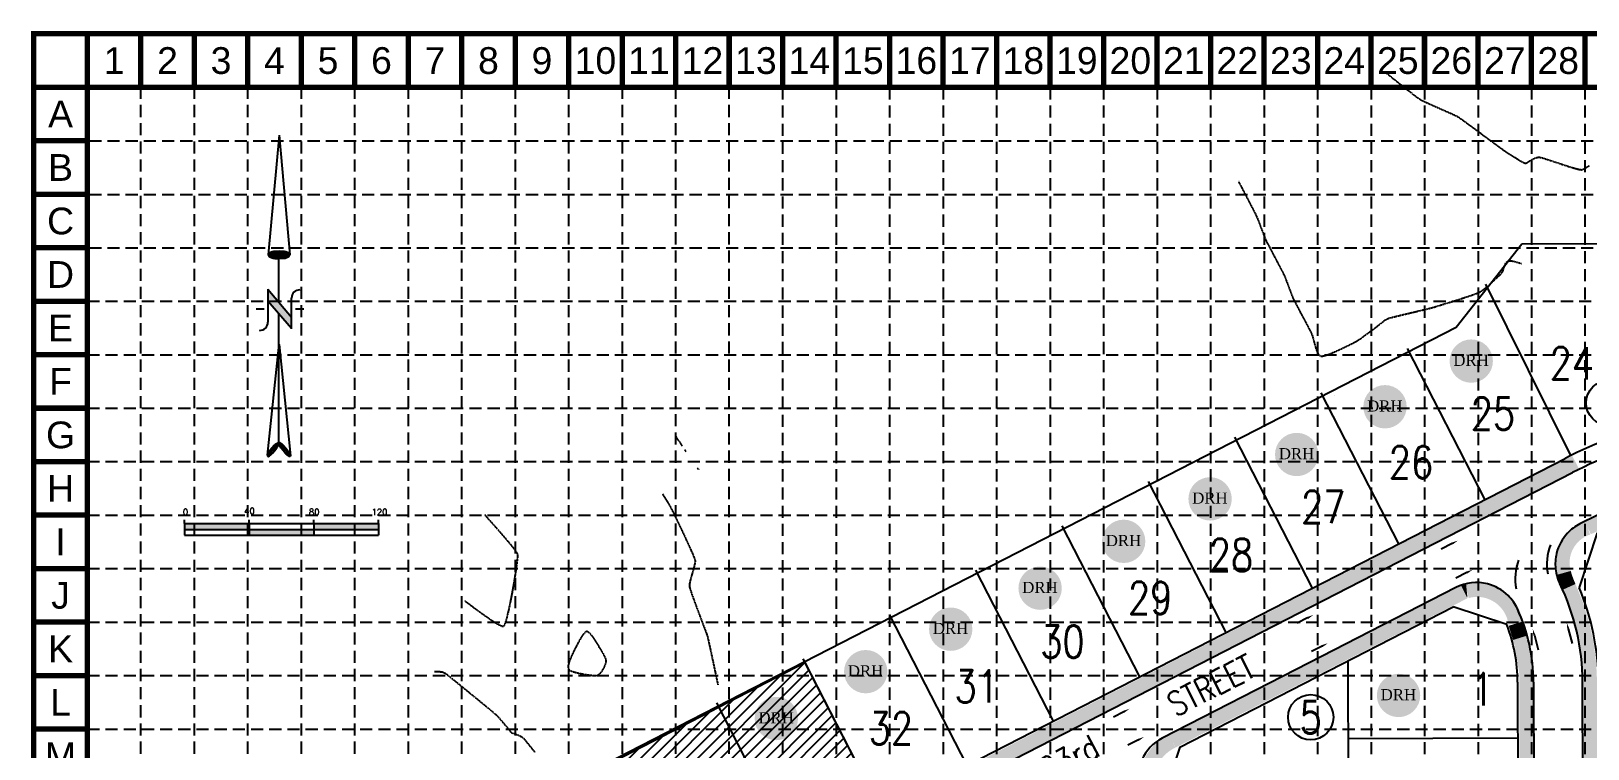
# Model space of a CAD drawing. Header units: inches. Extents: x 7994 to 10114, y 11164 to 12491.
# Drawn here: x 7994 to 8957, y 12047 to 12491 of the extents above; entities that cross this region are included whole.
import ezdxf
from ezdxf.enums import TextEntityAlignment as Align

# ---------------------------------------------------------------- set-up
doc = ezdxf.new("R2010")
doc.units = ezdxf.units.IN
doc.header["$MEASUREMENT"] = 0
for name, pattern in [('HIDDEN', [0.375, 0.25, -0.125]), ('HIDDEN2', [0.1875, 0.125, -0.0625]), ('PHANTOM2', [1.25, 0.625, -0.125, 0.125, -0.125, 0.125, -0.125]), ('x4227topo$0$HIDDEN', [0.375, 0.25, -0.125])]:
    doc.linetypes.add(name, pattern=pattern)
for name, color, linetype in [('1 EROSION BLANKET', 84, 'Continuous'), ('BASE', 7, 'Continuous'), ('CONTOURS', 43, 'x4227topo$0$HIDDEN'), ('FILTER', 3, 'HIDDEN2'), ('GRID', 254, 'HIDDEN'), ('LEGEND', 7, 'Continuous'), ('MISC-6', 6, 'Continuous'), ('NARROW', 7, 'Continuous'), ('SILT-FENCE', 4, 'PHANTOM2'), ('SODDED LOT', 2, 'Continuous'), ('x4227 lots$0$p-lot-numbers', 1, 'Continuous'), ('x4227 lots$0$p-lots', 1, 'Continuous'), ('x4227 lots$0$p-row', 5, 'Continuous'), ('x4227 lots$0$P-STREET-NAMES', 4, 'Continuous')]:
    doc.layers.add(name, color=color, linetype=linetype)
doc.layers.get('0').freeze()
doc.styles.add('DRHorton', font='dutcheb.ttf')
doc.styles.add('L120', font='simplex.shx', dxfattribs={"height": 4.8})
doc.styles.get("Standard").update_dxf_attribs({"font": 'ARIAL.TTF'})
doc.styles.add('x4227 lots$0$romans', font='romans.shx', dxfattribs={"width": 0.8})

# ---------------------------------------------------------------- blocks, each defined once
blk = doc.blocks.new('DRHorton')
h = blk.add_hatch(color=1)
h.paths.add_polyline_path([(78.7, 25.8, 1), (40.4, 25.8, 1)])
h.paths.add_polyline_path([(42.3, 17.9), (76.5, 17.9), (76.5, 34.9), (42.3, 34.9)], flags=24)
at = {"layer": 'BASE', "color": 176, "style": 'DRHorton'}
blk.add_text('DRH', height=9.81, dxfattribs=at).set_placement((59.4, 21.6), align=Align.CENTER)
blk = doc.blocks.new('North Arrow')
at = {"layer": 'NARROW'}
for p, q in [((32.43, 3.06), (32.43, 4.63)), ((0, 0), (22.36, 2)), ((0, 0), (22.33, -2.02)), ((28.77, -2.09), (34.02, 2.32)), ((36.18, 2.33), (30.46, 2.33)), ((36.16, 2.32), (31.04, -2.09)), ((39.1, 0.01), (59.96, 2.11)), ((31.2, -0.05), (21.66, -0.05)), ((21.66, -0.05), (21.66, -0.05)), ((28.77, -2.09), (34.95, -2.09)), ((32.43, -4.26), (32.43, -2.8)), ((57.45, -0.05), (33.41, -0.05)), ((59.83, -2.14), (39.04, -0.01)), ((57.69, -0.03), (57.77, -0.01)), ((57.77, -0.05), (57.69, -0.03))]:
    blk.add_line(p, q, dxfattribs=at)
blk.add_lwpolyline([(22.36, -2.03), (22.59, -1.93, 0.091577), (22.87, -1.44, 0.048306), (23.03, -0.75), (23.07, -0.01), (23.01, 0.82, 0.048306), (22.87, 1.42, 0.091577), (22.59, 1.91), (22.36, 2.01), (22.14, 1.91, 0.091577), (21.86, 1.42, 0.048306), (21.72, 0.82), (21.66, -0.01), (21.72, -0.83, 0.048306), (21.86, -1.44, 0.091577), (22.14, -1.93)], format="xyb", close=True, dxfattribs=at)
for points in [[(57.46, -0.03), (57.44, 0.08, -0.066818), (57.67, 0.47, -0.03073), (58.01, 0.84), (58.52, 1.29), (59.07, 1.7, -0.03073), (59.5, 1.95, -0.066818), (59.93, 2.1), (60.04, 2.06)], [(60.04, 2.06), (60.05, 1.95, -0.066818), (59.82, 1.56, -0.03073), (59.43, 1.14), (58.97, 0.74), (58.42, 0.33, -0.03073), (57.99, 0.08, -0.036692), (57.76, -0.02)], [(57.46, -0.04), (57.44, -0.15, 0.066818), (57.67, -0.54, 0.03073), (58.01, -0.9), (58.52, -1.36), (59.07, -1.77, 0.03073), (59.5, -2.02, 0.066818), (59.93, -2.17), (60.04, -2.13)], [(60.04, -2.13), (60.05, -2.01, 0.066818), (59.82, -1.63, 0.03073), (59.43, -1.2), (58.97, -0.8), (58.42, -0.4, 0.03073), (57.99, -0.15, 0.036692), (57.76, -0.05)]]:
    blk.add_lwpolyline(points, format="xyb", dxfattribs=at)
for centre, start, end in [((30.46, 3.86), 178.8769, 270), ((34.95, -3.62), 358.8769, 90)]:
    blk.add_arc(centre, 1.53, start, end, dxfattribs=at)
for points in [[(23.03, -0.76), (21.67, -0.05), (23.07, -0.05), (21.72, 0.82)], [(23.07, -0.05), (21.72, 0.82), (23.02, 0.75), (21.85, 1.42)], [(23.02, 0.75), (21.85, 1.42), (22.87, 1.44), (22.14, 1.91)], [(22.87, 1.44), (22.14, 1.91), (22.59, 1.91), (22.36, 2)], [(31.05, -2.09), (36.15, 2.36), (28.75, -2.06), (34.01, 2.36)], [(57.44, 0.08), (57.7, -0.01), (57.5, 0.21), (57.77, -0.01)], [(57.45, -0.04), (57.69, -0.02), (57.44, 0.08), (57.7, -0.01)], [(57.5, 0.21), (57.77, -0.01), (57.6, 0.39), (57.94, 0.06)], [(57.6, 0.39), (57.94, 0.06), (57.68, 0.5), (58.07, 0.13)], [(57.68, 0.5), (58.07, 0.13), (57.84, 0.66), (58.29, 0.26)], [(57.84, 0.66), (58.29, 0.26), (58.03, 0.86), (58.52, 0.41)], [(58.03, 0.86), (58.52, 0.41), (58.26, 1.07), (58.73, 0.57)], [(58.26, 1.07), (58.73, 0.57), (58.52, 1.3), (59.05, 0.81)], [(58.52, 1.3), (59.05, 0.81), (58.7, 1.42), (59.26, 0.99)], [(59.26, 1), (58.69, 1.42), (59.45, 1.15), (59, 1.65)], [(59.45, 1.15), (59, 1.65), (59.62, 1.34), (59.28, 1.82)], [(59.62, 1.34), (59.28, 1.82), (59.81, 1.55), (59.49, 1.95)], [(59.81, 1.55), (59.49, 1.95), (59.93, 1.73), (59.69, 2.04)], [(59.93, 1.73), (59.69, 2.04), (60.05, 1.94), (59.93, 2.1)], [(60.05, 1.94), (59.93, 2.1), (60.04, 2.06)], [(22.87, -1.44), (21.72, -0.87), (23.03, -0.76), (21.67, -0.05)], [(22.58, -1.93), (21.86, -1.45), (22.87, -1.44), (21.72, -0.87)], [(22.36, -2.01), (22.14, -1.93), (22.58, -1.93), (21.86, -1.45)], [(57.44, -0.14), (57.69, -0.02), (57.45, -0.04), (57.69, -0.02)], [(57.46, -0.19), (57.7, -0.03), (57.44, -0.14), (57.69, -0.02)], [(57.53, -0.33), (57.76, -0.05), (57.46, -0.19), (57.7, -0.03)], [(57.63, -0.48), (57.9, -0.1), (57.53, -0.33), (57.76, -0.05)], [(57.78, -0.66), (58.09, -0.2), (57.63, -0.48), (57.9, -0.1)], [(57.97, -0.87), (58.34, -0.35), (57.78, -0.66), (58.09, -0.2)], [(58.24, -1.11), (58.61, -0.54), (57.97, -0.87), (58.34, -0.35)], [(58.61, -1.43), (58.93, -0.77), (58.24, -1.11), (58.61, -0.54)], [(58.91, -1.64), (59.2, -1), (58.61, -1.43), (58.93, -0.77)], [(59.12, -1.79), (59.57, -1.36), (58.92, -1.65), (59.2, -1.01)], [(59.35, -1.93), (59.81, -1.62), (59.12, -1.79), (59.57, -1.36)], [(59.54, -1.32), (59.41, -1.18), (59.21, -1.01)], [(59.58, -2.05), (59.93, -1.79), (59.35, -1.93), (59.81, -1.62)], [(59.78, -2.13), (60.05, -2.01), (59.58, -2.05), (59.93, -1.79)], [(59.92, -2.17), (60.04, -2.13), (59.78, -2.13), (60.05, -2.01)]]:
    blk.add_solid(points, dxfattribs=at)
blk = doc.blocks.new('scale')
h = blk.add_hatch(color=7)
h.paths.add_polyline_path([(1.56, -6.67), (1.56, -3.07), (-38.44, -3.07), (-38.44, -6.67)])
h.paths.add_polyline_path([(1.56, -6.67), (1.56, -10.28), (41.56, -10.28), (41.56, -6.67)])
h.paths.add_polyline_path([(41.56, -3.07), (41.56, -6.67), (81.56, -6.67), (81.56, -3.07)])
at = {"color": 7}
for p, q in [((-38.44, -3.07), (-38.44, -0.67)), ((-38.44, -3.07), (1.56, -3.07)), ((-38.44, -3.07), (-38.44, -10.28)), ((-38.44, -6.67), (81.56, -6.67)), ((1.56, -3.07), (1.56, -0.67)), ((1.56, -3.07), (81.56, -3.07)), ((1.56, -3.07), (1.56, -10.28)), ((41.56, -3.07), (41.56, -0.67)), ((41.56, -3.07), (41.56, -10.28)), ((81.56, -3.07), (81.56, -0.67)), ((81.56, -3.07), (81.56, -10.28)), ((-38.44, -10.28), (1.56, -10.28)), ((1.56, -10.28), (81.56, -10.28))]:
    blk.add_line(p, q, dxfattribs=at)
at = {"color": 7, "style": 'L120'}
for s, p in [('0', (-39.5, 2.19)), ('40', (-1.58, 2.78)), ('80', (38.45, 2.19)), ('120', (77.17, 2.19))]:
    blk.add_text(s, height=3.84, dxfattribs=at).set_placement(p)

msp = doc.modelspace()

# ---------------------------------------------------------------- hatches: boundary and pattern name
at = {"layer": 'SODDED LOT'}
h = msp.add_hatch(dxfattribs=at)
h.set_pattern_fill('ANSI31', color=256, scale=40, style=0)
h.paths.add_polyline_path([(8472.53, 12100), (8523.71, 12000.4), (8406.35, 11939.78), (8343.06, 12033.03)])

# ---------------------------------------------------------------- linework, layer by layer
at = {"layer": '1 EROSION BLANKET', "const_width": 9}
msp.add_lwpolyline([(8521.93, 12003.92), (8949.16, 12223.76)], dxfattribs=at)
for points in [[(8958.08, 11996.02), (8957.93, 12087.13, 0.106832), (8944.94, 12146.73, -0.038393), (8941.76, 12155.43, -0.400837), (8956.64, 12183.43), (8970.1, 12189.51, -0.102255), (9069.88, 12211.87), (9154.09, 12212.15, -0.441007), (9178.23, 12187.72), (9178.54, 12081.77)], [(8698.82, 11812.69), (8698.69, 11839.78), (8698.57, 11943.89, 0.088198), (8685.49, 12016.98, -0.389808), (8699.67, 12051.43), (8880.25, 12143.78, -0.093035), (8881.83, 12144.25, -0.456962), (8912.09, 12124.03, 0.000777), (8914.73, 12115.28), (8916.19, 12109.73), (8918.74, 12093.88), (8919.15, 11933.3)]]:
    msp.add_lwpolyline(points, format="xyb", dxfattribs=at)
at = {"layer": 'BASE', "const_width": 3.31}
for points in [[(7995.74, 11165.85), (10112.54, 11165.85), (10112.54, 12488.85), (7995.74, 12488.85)], [(8028.82, 11198.92), (10079.47, 11198.92), (10079.47, 12455.77), (8028.82, 12455.77)]]:
    msp.add_lwpolyline(points, close=True, dxfattribs=at)
for points in [[(8028.82, 12455.77), (8028.82, 12488.85)], [(8061.89, 12455.77), (8061.89, 12488.85)], [(8094.97, 12455.77), (8094.97, 12488.85)], [(8128.04, 12455.77), (8128.04, 12488.85)], [(8161.12, 12455.77), (8161.12, 12488.85)], [(8194.19, 12455.77), (8194.19, 12488.85)], [(8227.27, 12455.77), (8227.27, 12488.85)], [(8260.34, 12455.77), (8260.34, 12488.85)], [(8293.42, 12455.77), (8293.42, 12488.85)], [(8326.49, 12455.77), (8326.49, 12488.85)], [(8359.57, 12455.77), (8359.57, 12488.85)], [(8392.64, 12455.77), (8392.64, 12488.85)], [(8425.72, 12455.77), (8425.72, 12488.85)], [(8458.79, 12455.77), (8458.79, 12488.85)], [(8491.87, 12455.77), (8491.87, 12488.85)], [(8524.94, 12455.77), (8524.94, 12488.85)], [(8558.02, 12455.77), (8558.02, 12488.85)], [(8591.09, 12455.77), (8591.09, 12488.85)], [(8624.17, 12455.77), (8624.17, 12488.85)], [(8657.24, 12455.77), (8657.24, 12488.85)], [(8690.32, 12455.77), (8690.32, 12488.85)], [(8723.39, 12455.77), (8723.39, 12488.85)], [(8756.47, 12455.77), (8756.47, 12488.85)], [(8789.54, 12455.77), (8789.54, 12488.85)], [(8822.62, 12455.77), (8822.62, 12488.85)], [(8855.69, 12455.77), (8855.69, 12488.85)], [(8888.77, 12455.77), (8888.77, 12488.85)], [(8921.84, 12455.77), (8921.84, 12488.85)], [(8954.92, 12455.77), (8954.92, 12488.85)], [(8028.82, 12455.77), (7995.74, 12455.77)], [(8028.82, 12422.7), (7995.74, 12422.7)], [(8028.82, 12389.62), (7995.74, 12389.62)], [(8028.82, 12356.55), (7995.74, 12356.55)], [(8028.82, 12323.47), (7995.74, 12323.47)], [(8028.82, 12290.4), (7995.74, 12290.4)], [(8028.82, 12257.32), (7995.74, 12257.32)], [(8028.82, 12224.25), (7995.74, 12224.25)], [(8028.82, 12191.17), (7995.74, 12191.17)], [(8028.82, 12158.1), (7995.74, 12158.1)], [(8028.82, 12125.02), (8028.82, 12158.1)], [(8028.82, 12125.02), (7995.74, 12125.02)], [(8028.82, 12091.95), (7995.74, 12091.95)], [(8028.82, 12058.87), (7995.74, 12058.87)]]:
    msp.add_lwpolyline(points, dxfattribs=at)
at = {"layer": 'CONTOURS', "color": 43}
for p, q in [((8832.75, 12463.93, 1241), (8832.15, 12464.41, 1241)), ((8833.7, 12463.18, 1241), (8832.75, 12463.93, 1241)), ((8834.92, 12462.2, 1241), (8833.7, 12463.18, 1241)), ((8836.39, 12461.03, 1241), (8834.92, 12462.2, 1241)), ((8838.04, 12459.72, 1241), (8836.39, 12461.03, 1241)), ((8839.82, 12458.3, 1241), (8838.04, 12459.72, 1241)), ((8841.67, 12456.83, 1241), (8839.82, 12458.3, 1241)), ((8843.56, 12455.33, 1241), (8841.67, 12456.83, 1241)), ((8845.42, 12453.86, 1241), (8843.56, 12455.33, 1241)), ((8847.21, 12452.46, 1241), (8845.42, 12453.86, 1241)), ((8848.87, 12451.17, 1241), (8847.21, 12452.46, 1241)), ((8850.36, 12450.03, 1241), (8848.87, 12451.17, 1241)), ((8851.61, 12449.08, 1241), (8850.36, 12450.03, 1241)), ((8852.58, 12448.37, 1241), (8851.61, 12449.08, 1241)), ((8853.22, 12447.94, 1241), (8852.58, 12448.37, 1241)), ((8853.89, 12447.58, 1241), (8853.22, 12447.94, 1241)), ((8854.93, 12447.07, 1241), (8853.89, 12447.58, 1241)), ((8856.3, 12446.43, 1241), (8854.93, 12447.07, 1241)), ((8857.93, 12445.68, 1241), (8856.3, 12446.43, 1241)), ((8859.77, 12444.86, 1241), (8857.93, 12445.68, 1241)), ((8861.75, 12443.97, 1241), (8859.77, 12444.86, 1241)), ((8863.82, 12443.05, 1241), (8861.75, 12443.97, 1241)), ((8865.92, 12442.13, 1241), (8863.82, 12443.05, 1241)), ((8867.99, 12441.21, 1241), (8865.92, 12442.13, 1241)), ((8869.98, 12440.33, 1241), (8867.99, 12441.21, 1241)), ((8871.82, 12439.5, 1241), (8869.98, 12440.33, 1241)), ((8873.45, 12438.76, 1241), (8871.82, 12439.5, 1241)), ((8874.82, 12438.13, 1241), (8873.45, 12438.76, 1241)), ((8875.87, 12437.62, 1241), (8874.82, 12438.13, 1241)), ((8876.54, 12437.27, 1241), (8875.87, 12437.62, 1241)), ((8877.16, 12436.86, 1241), (8876.54, 12437.27, 1241)), ((8878.19, 12436.15, 1241), (8877.16, 12436.86, 1241)), ((8879.56, 12435.17, 1241), (8878.19, 12436.15, 1241)), ((8881.22, 12433.97, 1241), (8879.56, 12435.17, 1241)), ((8883.12, 12432.58, 1241), (8881.22, 12433.97, 1241)), ((8885.21, 12431.05, 1241), (8883.12, 12432.58, 1241)), ((8887.44, 12429.41, 1241), (8885.21, 12431.05, 1241)), ((8889.74, 12427.71, 1241), (8887.44, 12429.41, 1241)), ((8892.06, 12425.99, 1241), (8889.74, 12427.71, 1241)), ((8894.36, 12424.29, 1241), (8892.06, 12425.99, 1241)), ((8896.58, 12422.65, 1241), (8894.36, 12424.29, 1241)), ((8898.67, 12421.11, 1241), (8896.58, 12422.65, 1241)), ((8900.56, 12419.71, 1241), (8898.67, 12421.11, 1241)), ((8902.22, 12418.49, 1241), (8900.56, 12419.71, 1241)), ((8903.58, 12417.5, 1241), (8902.22, 12418.49, 1241)), ((8904.59, 12416.77, 1241), (8903.58, 12417.5, 1241)), ((8905.2, 12416.34, 1241), (8904.59, 12416.77, 1241)), ((8905.98, 12415.83, 1241), (8905.2, 12416.34, 1241)), ((8907.05, 12415.13, 1241), (8905.98, 12415.83, 1241)), ((8908.34, 12414.29, 1241), (8907.05, 12415.13, 1241)), ((8909.77, 12413.37, 1241), (8908.34, 12414.29, 1241)), ((8911.29, 12412.4, 1241), (8909.77, 12413.37, 1241)), ((8912.81, 12411.45, 1241), (8911.29, 12412.4, 1241)), ((8914.26, 12410.56, 1241), (8912.81, 12411.45, 1241)), ((8915.57, 12409.78, 1241), (8914.26, 12410.56, 1241)), ((8916.67, 12409.16, 1241), (8915.57, 12409.78, 1241)), ((8917.49, 12408.75, 1241), (8916.67, 12409.16, 1241)), ((8917.95, 12408.59, 1241), (8917.49, 12408.75, 1241)), ((8918.49, 12408.68, 1241), (8917.95, 12408.59, 1241)), ((8918.99, 12408.92, 1241), (8918.49, 12408.68, 1241)), ((8919.47, 12409.25, 1241), (8918.99, 12408.92, 1241)), ((8919.95, 12409.6, 1241), (8919.47, 12409.25, 1241)), ((8920.45, 12409.89, 1241), (8919.95, 12409.6, 1241)), ((8920.86, 12410.1, 1241), (8920.45, 12409.89, 1241)), ((8921.44, 12410.42, 1241), (8920.86, 12410.1, 1241)), ((8922.14, 12410.81, 1241), (8921.44, 12410.42, 1241)), ((8922.93, 12411.23, 1241), (8922.14, 12410.81, 1241)), ((8923.79, 12411.63, 1241), (8922.93, 12411.23, 1241)), ((8924.67, 12411.99, 1241), (8923.79, 12411.63, 1241)), ((8925.54, 12412.24, 1241), (8924.67, 12411.99, 1241)), ((8926.38, 12412.37, 1241), (8925.54, 12412.24, 1241)), ((8927.05, 12412.28, 1241), (8926.38, 12412.37, 1241)), ((8928.19, 12412.01, 1241), (8927.05, 12412.28, 1241)), ((8929.71, 12411.56, 1241), (8928.19, 12412.01, 1241)), ((8931.54, 12410.99, 1241), (8929.71, 12411.56, 1241)), ((8933.63, 12410.31, 1241), (8931.54, 12410.99, 1241)), ((8935.89, 12409.56, 1241), (8933.63, 12410.31, 1241)), ((8938.27, 12408.76, 1241), (8935.89, 12409.56, 1241)), ((8940.68, 12407.96, 1241), (8938.27, 12408.76, 1241)), ((8943.07, 12407.18, 1241), (8940.68, 12407.96, 1241)), ((8945.36, 12406.44, 1241), (8943.07, 12407.18, 1241)), ((8947.48, 12405.79, 1241), (8945.36, 12406.44, 1241)), ((8949.37, 12405.25, 1241), (8947.48, 12405.79, 1241)), ((8950.96, 12404.85, 1241), (8949.37, 12405.25, 1241)), ((8952.17, 12404.63, 1241), (8950.96, 12404.85, 1241)), ((8952.94, 12404.61, 1241), (8952.17, 12404.63, 1241)), ((8953.79, 12404.89, 1241), (8952.94, 12404.61, 1241)), ((8954.86, 12405.47, 1241), (8953.79, 12404.89, 1241)), ((8956.09, 12406.26, 1241), (8954.86, 12405.47, 1241)), ((8957.42, 12407.22, 1241), (8956.09, 12406.26, 1241)), ((8741.34, 12396.55, 1242), (8740.97, 12397.27, 1242)), ((8741.92, 12395.45, 1242), (8741.34, 12396.55, 1242)), ((8742.66, 12394.03, 1242), (8741.92, 12395.45, 1242)), ((8743.54, 12392.35, 1242), (8742.66, 12394.03, 1242)), ((8744.51, 12390.49, 1242), (8743.54, 12392.35, 1242)), ((8745.56, 12388.49, 1242), (8744.51, 12390.49, 1242)), ((8746.63, 12386.43, 1242), (8745.56, 12388.49, 1242)), ((8747.7, 12384.37, 1242), (8746.63, 12386.43, 1242)), ((8748.74, 12382.37, 1242), (8747.7, 12384.37, 1242)), ((8749.7, 12380.5, 1242), (8748.74, 12382.37, 1242)), ((8750.57, 12378.82, 1242), (8749.7, 12380.5, 1242)), ((8751.29, 12377.39, 1242), (8750.57, 12378.82, 1242)), ((8751.85, 12376.28, 1242), (8751.29, 12377.39, 1242)), ((8752.2, 12375.54, 1242), (8751.85, 12376.28, 1242)), ((8752.51, 12374.8, 1242), (8752.2, 12375.54, 1242)), ((8752.91, 12373.81, 1242), (8752.51, 12374.8, 1242)), ((8753.37, 12372.63, 1242), (8752.91, 12373.81, 1242)), ((8753.88, 12371.31, 1242), (8753.37, 12372.63, 1242)), ((8754.42, 12369.89, 1242), (8753.88, 12371.31, 1242)), ((8754.97, 12368.42, 1242), (8754.42, 12369.89, 1242)), ((8755.53, 12366.95, 1242), (8754.97, 12368.42, 1242)), ((8756.07, 12365.53, 1242), (8755.53, 12366.95, 1242)), ((8756.57, 12364.2, 1242), (8756.07, 12365.53, 1242)), ((8757.03, 12363.02, 1242), (8756.57, 12364.2, 1242)), ((8757.43, 12362.04, 1242), (8757.03, 12363.02, 1242)), ((8757.75, 12361.29, 1242), (8757.43, 12362.04, 1242)), ((8758.1, 12360.56, 1242), (8757.75, 12361.29, 1242)), ((8758.67, 12359.44, 1242), (8758.1, 12360.56, 1242)), ((8759.41, 12358.01, 1242), (8758.67, 12359.44, 1242)), ((8760.3, 12356.32, 1242), (8759.41, 12358.01, 1242)), ((8761.28, 12354.43, 1242), (8760.3, 12356.32, 1242)), ((8762.34, 12352.42, 1242), (8761.28, 12354.43, 1242)), ((8763.44, 12350.35, 1242), (8762.34, 12352.42, 1242)), ((8764.53, 12348.27, 1242), (8763.44, 12350.35, 1242)), ((8765.59, 12346.26, 1242), (8764.53, 12348.27, 1242)), ((8766.58, 12344.38, 1242), (8765.59, 12346.26, 1242)), ((8767.47, 12342.69, 1242), (8766.58, 12344.38, 1242)), ((8768.21, 12341.25, 1242), (8767.47, 12342.69, 1242)), ((8768.77, 12340.13, 1242), (8768.21, 12341.25, 1242)), ((8903.21, 12340.75, 1242), (8902.64, 12340.1, 1242)), ((8903.69, 12341.51, 1242), (8903.21, 12340.75, 1242)), ((8904.08, 12342.38, 1242), (8903.69, 12341.51, 1242)), ((8904.39, 12343.32, 1242), (8904.08, 12342.38, 1242)), ((8904.68, 12344.27, 1242), (8904.39, 12343.32, 1242)), ((8904.98, 12345.22, 1242), (8904.68, 12344.27, 1242)), ((8905.33, 12346.11, 1242), (8904.98, 12345.22, 1242)), ((8905.76, 12346.9, 1242), (8905.33, 12346.11, 1242)), ((8906.31, 12347.56, 1242), (8905.76, 12346.9, 1242)), ((8907.01, 12348.05, 1242), (8906.31, 12347.56, 1242)), ((8907.86, 12348.28, 1242), (8907.01, 12348.05, 1242)), ((8908.93, 12348.28, 1242), (8907.86, 12348.28, 1242)), ((8910.17, 12348.1, 1242), (8908.93, 12348.28, 1242)), ((8911.51, 12347.79, 1242), (8910.17, 12348.1, 1242)), ((8912.91, 12347.4, 1242), (8911.51, 12347.79, 1242)), ((8914.31, 12346.98, 1242), (8912.91, 12347.4, 1242)), ((8915.66, 12346.57, 1242), (8914.31, 12346.98, 1242)), ((8769.13, 12339.4, 1242), (8768.77, 12340.13, 1242)), ((8769.47, 12338.58, 1242), (8769.13, 12339.4, 1242)), ((8769.91, 12337.48, 1242), (8769.47, 12338.58, 1242)), ((8770.42, 12336.17, 1242), (8769.91, 12337.48, 1242)), ((8770.97, 12334.71, 1242), (8770.42, 12336.17, 1242)), ((8771.55, 12333.15, 1242), (8770.97, 12334.71, 1242)), ((8772.14, 12331.57, 1242), (8771.55, 12333.15, 1242)), ((8772.73, 12330.01, 1242), (8772.14, 12331.57, 1242)), ((8893.9, 12332.06, 1242), (8892.59, 12330.98, 1242)), ((8898.15, 12335.79, 1242), (8896.73, 12334.51, 1242)), ((8899.5, 12337.03, 1242), (8898.15, 12335.79, 1242)), ((8900.74, 12338.19, 1242), (8899.5, 12337.03, 1242)), ((8901.8, 12339.23, 1242), (8900.74, 12338.19, 1242)), ((8902.64, 12340.1, 1242), (8901.8, 12339.23, 1242)), ((8773.28, 12328.55, 1242), (8772.73, 12330.01, 1242)), ((8773.78, 12327.24, 1242), (8773.28, 12328.55, 1242)), ((8774.22, 12326.14, 1242), (8773.78, 12327.24, 1242)), ((8774.57, 12325.32, 1242), (8774.22, 12326.14, 1242)), ((8774.93, 12324.59, 1242), (8774.57, 12325.32, 1242)), ((8775.5, 12323.46, 1242), (8774.93, 12324.59, 1242)), ((8776.25, 12322.01, 1242), (8775.5, 12323.46, 1242)), ((8777.15, 12320.31, 1242), (8776.25, 12322.01, 1242)), ((8868.11, 12321.63, 1242), (8867.22, 12321.35, 1242)), ((8868.86, 12321.86, 1242), (8868.11, 12321.63, 1242)), ((8869.99, 12322.21, 1242), (8868.86, 12321.86, 1242)), ((8871.42, 12322.66, 1242), (8869.99, 12322.21, 1242)), ((8873.11, 12323.18, 1242), (8871.42, 12322.66, 1242)), ((8874.97, 12323.76, 1242), (8873.11, 12323.18, 1242)), ((8876.96, 12324.39, 1242), (8874.97, 12323.76, 1242)), ((8879.01, 12325.04, 1242), (8876.96, 12324.39, 1242)), ((8881.06, 12325.71, 1242), (8879.01, 12325.04, 1242)), ((8883.04, 12326.36, 1242), (8881.06, 12325.71, 1242)), ((8884.89, 12326.98, 1242), (8883.04, 12326.36, 1242)), ((8886.55, 12327.56, 1242), (8884.89, 12326.98, 1242)), ((8887.95, 12328.08, 1242), (8886.55, 12327.56, 1242)), ((8889.04, 12328.52, 1242), (8887.95, 12328.08, 1242)), ((8889.75, 12328.86, 1242), (8889.04, 12328.52, 1242)), ((8890.46, 12329.33, 1242), (8889.75, 12328.86, 1242)), ((8891.43, 12330.05, 1242), (8890.46, 12329.33, 1242)), ((8892.59, 12330.98, 1242), (8891.43, 12330.05, 1242)), ((8778.15, 12318.41, 1242), (8777.15, 12320.31, 1242)), ((8779.23, 12316.38, 1242), (8778.15, 12318.41, 1242)), ((8780.34, 12314.28, 1242), (8779.23, 12316.38, 1242)), ((8781.45, 12312.19, 1242), (8780.34, 12314.28, 1242)), ((8782.53, 12310.16, 1242), (8781.45, 12312.19, 1242)), ((8831.74, 12311.93, 1242), (8831.04, 12311.48, 1242)), ((8832.48, 12312.32, 1242), (8831.74, 12311.93, 1242)), ((8833.15, 12312.56, 1242), (8832.48, 12312.32, 1242)), ((8834.28, 12312.89, 1242), (8833.15, 12312.56, 1242)), ((8835.8, 12313.31, 1242), (8834.28, 12312.89, 1242)), ((8837.65, 12313.78, 1242), (8835.8, 12313.31, 1242)), ((8839.75, 12314.31, 1242), (8837.65, 12313.78, 1242)), ((8842.04, 12314.87, 1242), (8839.75, 12314.31, 1242)), ((8844.44, 12315.44, 1242), (8842.04, 12314.87, 1242)), ((8846.89, 12316.02, 1242), (8844.44, 12315.44, 1242)), ((8849.3, 12316.59, 1242), (8846.89, 12316.02, 1242)), ((8851.62, 12317.14, 1242), (8849.3, 12316.59, 1242)), ((8853.77, 12317.64, 1242), (8851.62, 12317.14, 1242)), ((8855.68, 12318.09, 1242), (8853.77, 12317.64, 1242)), ((8857.28, 12318.47, 1242), (8855.68, 12318.09, 1242)), ((8858.49, 12318.77, 1242), (8857.28, 12318.47, 1242)), ((8859.26, 12318.96, 1242), (8858.49, 12318.77, 1242)), ((8860.15, 12319.21, 1242), (8859.26, 12318.96, 1242)), ((8861.12, 12319.49, 1242), (8860.15, 12319.21, 1242)), ((8862.13, 12319.79, 1242), (8861.12, 12319.49, 1242)), ((8863.17, 12320.1, 1242), (8862.13, 12319.79, 1242)), ((8864.22, 12320.42, 1242), (8863.17, 12320.1, 1242)), ((8865.26, 12320.74, 1242), (8864.22, 12320.42, 1242)), ((8866.26, 12321.05, 1242), (8865.26, 12320.74, 1242)), ((8867.22, 12321.35, 1242), (8866.26, 12321.05, 1242)), ((8783.53, 12308.26, 1242), (8782.53, 12310.16, 1242)), ((8784.43, 12306.55, 1242), (8783.53, 12308.26, 1242)), ((8785.18, 12305.11, 1242), (8784.43, 12306.55, 1242)), ((8785.75, 12303.98, 1242), (8785.18, 12305.11, 1242)), ((8786.11, 12303.24, 1242), (8785.75, 12303.98, 1242)), ((8786.43, 12302.4, 1242), (8786.11, 12303.24, 1242)), ((8786.78, 12301.23, 1242), (8786.43, 12302.4, 1242)), ((8819.16, 12302.39, 1242), (8817.78, 12301.38, 1242)), ((8820.57, 12303.44, 1242), (8819.16, 12302.39, 1242)), ((8821.97, 12304.49, 1242), (8820.57, 12303.44, 1242)), ((8823.31, 12305.5, 1242), (8821.97, 12304.49, 1242)), ((8824.55, 12306.43, 1242), (8823.31, 12305.5, 1242)), ((8825.62, 12307.24, 1242), (8824.55, 12306.43, 1242)), ((8826.48, 12307.89, 1242), (8825.62, 12307.24, 1242)), ((8827.07, 12308.34, 1242), (8826.48, 12307.89, 1242)), ((8827.74, 12308.85, 1242), (8827.07, 12308.34, 1242)), ((8828.4, 12309.38, 1242), (8827.74, 12308.85, 1242)), ((8829.05, 12309.93, 1242), (8828.4, 12309.38, 1242)), ((8829.7, 12310.47, 1242), (8829.05, 12309.93, 1242)), ((8830.36, 12310.99, 1242), (8829.7, 12310.47, 1242)), ((8831.04, 12311.48, 1242), (8830.36, 12310.99, 1242)), ((8787.16, 12299.83, 1242), (8786.78, 12301.23, 1242)), ((8787.58, 12298.26, 1242), (8787.16, 12299.83, 1242)), ((8788.03, 12296.62, 1242), (8787.58, 12298.26, 1242)), ((8788.51, 12294.96, 1242), (8788.03, 12296.62, 1242)), ((8789.03, 12293.38, 1242), (8788.51, 12294.96, 1242)), ((8789.58, 12291.95, 1242), (8789.03, 12293.38, 1242)), ((8802.6, 12293.07, 1242), (8800.49, 12292.13, 1242)), ((8804.72, 12294.06, 1242), (8802.6, 12293.07, 1242)), ((8806.77, 12295.04, 1242), (8804.72, 12294.06, 1242)), ((8808.68, 12295.98, 1242), (8806.77, 12295.04, 1242)), ((8810.39, 12296.84, 1242), (8808.68, 12295.98, 1242)), ((8811.84, 12297.58, 1242), (8810.39, 12296.84, 1242)), ((8812.96, 12298.17, 1242), (8811.84, 12297.58, 1242)), ((8813.68, 12298.56, 1242), (8812.96, 12298.17, 1242)), ((8814.39, 12299, 1242), (8813.68, 12298.56, 1242)), ((8815.35, 12299.64, 1242), (8814.39, 12299, 1242)), ((8816.5, 12300.45, 1242), (8815.35, 12299.64, 1242)), ((8817.78, 12301.38, 1242), (8816.5, 12300.45, 1242)), ((8790.17, 12290.76, 1242), (8789.58, 12291.95, 1242)), ((8790.79, 12289.86, 1242), (8790.17, 12290.76, 1242)), ((8791.44, 12289.36, 1242), (8790.79, 12289.86, 1242)), ((8792.18, 12289.28, 1242), (8791.44, 12289.36, 1242)), ((8793.32, 12289.47, 1242), (8792.18, 12289.28, 1242)), ((8794.78, 12289.89, 1242), (8793.32, 12289.47, 1242)), ((8796.51, 12290.49, 1242), (8794.78, 12289.89, 1242)), ((8798.43, 12291.25, 1242), (8796.51, 12290.49, 1242)), ((8800.49, 12292.13, 1242), (8798.43, 12291.25, 1242)), ((8799.92, 12265.3, 1242), (8799.92, 12265.3, 1242)), ((8392.6, 12240.01, 1245), (8393.87, 12238.13, 1245)), ((8393.87, 12238.13, 1245), (8394.98, 12236.48, 1245)), ((8394.98, 12236.48, 1245), (8395.9, 12235.11, 1245)), ((8395.9, 12235.11, 1245), (8396.59, 12234.09, 1245)), ((8398.18, 12231.74, 1245), (8399, 12230.5, 1245)), ((8406, 12220.38, 1245), (8406.75, 12219.44, 1245)), ((8385.25, 12203.3, 1244), (8384.76, 12204.11, 1244)), ((8385.8, 12202.42, 1244), (8385.25, 12203.3, 1244)), ((8386.4, 12201.48, 1244), (8385.8, 12202.42, 1244)), ((8387.01, 12200.5, 1244), (8386.4, 12201.48, 1244)), ((8387.63, 12199.51, 1244), (8387.01, 12200.5, 1244)), ((8388.23, 12198.53, 1244), (8387.63, 12199.51, 1244)), ((8388.8, 12197.58, 1244), (8388.23, 12198.53, 1244)), ((8389.32, 12196.68, 1244), (8388.8, 12197.58, 1244)), ((8389.78, 12195.85, 1244), (8389.32, 12196.68, 1244)), ((8275.24, 12190.66, 1245), (8274.74, 12191.24, 1245)), ((8276.08, 12189.71, 1245), (8275.24, 12190.66, 1245)), ((8277.19, 12188.46, 1245), (8276.08, 12189.71, 1245)), ((8278.54, 12186.94, 1245), (8277.19, 12188.46, 1245)), ((8280.07, 12185.22, 1245), (8278.54, 12186.94, 1245)), ((8390.12, 12195.18, 1244), (8389.78, 12195.85, 1244)), ((8390.69, 12194.04, 1244), (8390.12, 12195.18, 1244)), ((8391.45, 12192.5, 1244), (8390.69, 12194.04, 1244)), ((8392.37, 12190.62, 1244), (8391.45, 12192.5, 1244)), ((8393.42, 12188.45, 1244), (8392.37, 12190.62, 1244)), ((8394.57, 12186.07, 1244), (8393.42, 12188.45, 1244)), ((8281.73, 12183.34, 1245), (8280.07, 12185.22, 1245)), ((8283.49, 12181.34, 1245), (8281.73, 12183.34, 1245)), ((8285.27, 12179.3, 1245), (8283.49, 12181.34, 1245)), ((8287.05, 12177.24, 1245), (8285.27, 12179.3, 1245)), ((8288.77, 12175.23, 1245), (8287.05, 12177.24, 1245)), ((8395.79, 12183.52, 1244), (8394.57, 12186.07, 1244)), ((8397.04, 12180.88, 1244), (8395.79, 12183.52, 1244)), ((8398.3, 12178.21, 1244), (8397.04, 12180.88, 1244)), ((8399.54, 12175.57, 1244), (8398.3, 12178.21, 1244)), ((8290.37, 12173.32, 1245), (8288.77, 12175.23, 1245)), ((8291.81, 12171.55, 1245), (8290.37, 12173.32, 1245)), ((8293.05, 12169.98, 1245), (8291.81, 12171.55, 1245)), ((8294.03, 12168.65, 1245), (8293.05, 12169.98, 1245)), ((8294.7, 12167.63, 1245), (8294.03, 12168.65, 1245)), ((8295.02, 12166.95, 1245), (8294.7, 12167.63, 1245)), ((8400.72, 12173.01, 1244), (8399.54, 12175.57, 1244)), ((8401.81, 12170.61, 1244), (8400.72, 12173.01, 1244)), ((8402.78, 12168.42, 1244), (8401.81, 12170.61, 1244)), ((8403.6, 12166.5, 1244), (8402.78, 12168.42, 1244)), ((8293.76, 12155.5, 1245), (8294.19, 12158.37, 1245)), ((8294.19, 12158.37, 1245), (8294.55, 12160.95, 1245)), ((8294.55, 12160.95, 1245), (8294.82, 12163.17, 1245)), ((8294.82, 12163.17, 1245), (8294.99, 12164.95, 1245)), ((8294.99, 12164.95, 1245), (8295.07, 12166.24, 1245)), ((8295.07, 12166.24, 1245), (8295.02, 12166.95, 1245)), ((8403.58, 12156.84, 1244), (8404.01, 12158.39, 1244)), ((8404.23, 12164.93, 1244), (8403.6, 12166.5, 1244)), ((8404.01, 12158.39, 1244), (8404.38, 12159.84, 1244)), ((8404.66, 12163.75, 1244), (8404.23, 12164.93, 1244)), ((8404.38, 12159.84, 1244), (8404.66, 12161.13, 1244)), ((8404.84, 12163.03, 1244), (8404.66, 12163.75, 1244)), ((8404.66, 12161.13, 1244), (8404.83, 12162.21, 1244)), ((8404.83, 12162.21, 1244), (8404.84, 12163.03, 1244)), ((8292.15, 12145.79, 1245), (8292.73, 12149.14, 1245)), ((8292.73, 12149.14, 1245), (8293.27, 12152.4, 1245)), ((8293.27, 12152.4, 1245), (8293.76, 12155.5, 1245)), ((8401.3, 12147.42, 1244), (8401.34, 12148.23, 1244)), ((8401.34, 12148.23, 1244), (8401.52, 12149.31, 1244)), ((8401.52, 12149.31, 1244), (8401.82, 12150.61, 1244)), ((8401.82, 12150.61, 1244), (8402.21, 12152.06, 1244)), ((8402.21, 12152.06, 1244), (8402.65, 12153.62, 1244)), ((8402.65, 12153.62, 1244), (8403.11, 12155.23, 1244)), ((8403.11, 12155.23, 1244), (8403.58, 12156.84, 1244)), ((8290.25, 12135.89, 1245), (8290.89, 12139.1, 1245)), ((8290.89, 12139.1, 1245), (8291.53, 12142.42, 1245)), ((8291.53, 12142.42, 1245), (8292.15, 12145.79, 1245)), ((8401.44, 12146.66, 1244), (8401.3, 12147.42, 1244)), ((8401.8, 12145.41, 1244), (8401.44, 12146.66, 1244)), ((8402.33, 12143.76, 1244), (8401.8, 12145.41, 1244)), ((8403.02, 12141.77, 1244), (8402.33, 12143.76, 1244)), ((8403.82, 12139.5, 1244), (8403.02, 12141.77, 1244)), ((8404.72, 12137.02, 1244), (8403.82, 12139.5, 1244)), ((8262.19, 12138.26, 1245), (8263.88, 12136.94, 1245)), ((8263.88, 12136.94, 1245), (8265.83, 12135.45, 1245)), ((8265.83, 12135.45, 1245), (8267.96, 12133.85, 1245)), ((8267.96, 12133.85, 1245), (8270.22, 12132.18, 1245)), ((8270.22, 12132.18, 1245), (8272.54, 12130.5, 1245)), ((8272.54, 12130.5, 1245), (8274.87, 12128.85, 1245)), ((8288.35, 12127.65, 1245), (8288.96, 12130.1, 1245)), ((8288.96, 12130.1, 1245), (8289.6, 12132.87, 1245)), ((8289.6, 12132.87, 1245), (8290.25, 12135.89, 1245)), ((8405.69, 12134.41, 1244), (8404.72, 12137.02, 1244)), ((8406.69, 12131.74, 1244), (8405.69, 12134.41, 1244)), ((8407.7, 12129.06, 1244), (8406.69, 12131.74, 1244)), ((8408.68, 12126.45, 1244), (8407.7, 12129.06, 1244)), ((8274.87, 12128.85, 1245), (8277.15, 12127.28, 1245)), ((8277.15, 12127.28, 1245), (8279.31, 12125.85, 1245)), ((8279.31, 12125.85, 1245), (8281.3, 12124.6, 1245)), ((8281.3, 12124.6, 1245), (8283.06, 12123.58, 1245)), ((8283.06, 12123.58, 1245), (8284.52, 12122.85, 1245)), ((8284.52, 12122.85, 1245), (8285.62, 12122.45, 1245)), ((8285.62, 12122.45, 1245), (8286.31, 12122.43, 1245)), ((8286.31, 12122.43, 1245), (8286.74, 12122.91, 1245)), ((8286.74, 12122.91, 1245), (8287.23, 12123.99, 1245)), ((8287.23, 12123.99, 1245), (8287.77, 12125.59, 1245)), ((8287.77, 12125.59, 1245), (8288.35, 12127.65, 1245)), ((8409.62, 12123.98, 1244), (8408.68, 12126.45, 1244)), ((8410.47, 12121.72, 1244), (8409.62, 12123.98, 1244)), ((8411.22, 12119.74, 1244), (8410.47, 12121.72, 1244)), ((8411.82, 12118.1, 1244), (8411.22, 12119.74, 1244)), ((8331.09, 12109.96, 1245), (8330.12, 12108.03, 1245)), ((8332.12, 12111.9, 1245), (8331.09, 12109.96, 1245)), ((8333.17, 12113.77, 1245), (8332.12, 12111.9, 1245)), ((8334.21, 12115.49, 1245), (8333.17, 12113.77, 1245)), ((8335.21, 12116.97, 1245), (8334.21, 12115.49, 1245)), ((8336.13, 12118.14, 1245), (8335.21, 12116.97, 1245)), ((8336.96, 12118.92, 1245), (8336.13, 12118.14, 1245)), ((8337.65, 12119.22, 1245), (8336.96, 12118.92, 1245)), ((8338.38, 12119.02, 1245), (8337.65, 12119.22, 1245)), ((8339.23, 12118.39, 1245), (8338.38, 12119.02, 1245)), ((8340.17, 12117.41, 1245), (8339.23, 12118.39, 1245)), ((8341.18, 12116.16, 1245), (8340.17, 12117.41, 1245)), ((8342.21, 12114.71, 1245), (8341.18, 12116.16, 1245)), ((8343.25, 12113.14, 1245), (8342.21, 12114.71, 1245)), ((8344.27, 12111.52, 1245), (8343.25, 12113.14, 1245)), ((8345.24, 12109.93, 1245), (8344.27, 12111.52, 1245)), ((8346.13, 12108.44, 1245), (8345.24, 12109.93, 1245)), ((8412.27, 12116.87, 1244), (8411.82, 12118.1, 1244)), ((8412.51, 12116.13, 1244), (8412.27, 12116.87, 1244)), ((8412.68, 12115.46, 1244), (8412.51, 12116.13, 1244)), ((8412.96, 12114.2, 1244), (8412.68, 12115.46, 1244)), ((8413.36, 12112.4, 1244), (8412.96, 12114.2, 1244)), ((8413.86, 12110.13, 1244), (8413.36, 12112.4, 1244)), ((8414.44, 12107.45, 1244), (8413.86, 12110.13, 1244)), ((8326.85, 12100.54, 1245), (8326.57, 12099.67, 1245)), ((8327.12, 12101.37, 1245), (8326.85, 12100.54, 1245)), ((8327.36, 12102.03, 1245), (8327.12, 12101.37, 1245)), ((8327.82, 12103.11, 1245), (8327.36, 12102.03, 1245)), ((8328.45, 12104.52, 1245), (8327.82, 12103.11, 1245)), ((8329.23, 12106.19, 1245), (8328.45, 12104.52, 1245)), ((8330.12, 12108.03, 1245), (8329.23, 12106.19, 1245)), ((8346.92, 12107.13, 1245), (8346.13, 12108.44, 1245)), ((8347.57, 12106.07, 1245), (8346.92, 12107.13, 1245)), ((8348.06, 12105.35, 1245), (8347.57, 12106.07, 1245)), ((8348.34, 12104.68, 1245), (8348.06, 12105.35, 1245)), ((8348.06, 12105.35, 1245), (8348.06, 12105.35, 1245)), ((8348.68, 12104.02, 1245), (8348.34, 12104.68, 1245)), ((8349.02, 12103.36, 1245), (8348.68, 12104.02, 1245)), ((8349.34, 12102.69, 1245), (8349.02, 12103.36, 1245)), ((8349.6, 12102.02, 1245), (8349.34, 12102.69, 1245)), ((8349.75, 12101.34, 1245), (8349.6, 12102.02, 1245)), ((8349.62, 12099.94, 1245), (8349.76, 12100.63, 1245)), ((8349.76, 12100.63, 1245), (8349.75, 12101.34, 1245)), ((8415.09, 12104.42, 1244), (8414.44, 12107.45, 1244)), ((8415.8, 12101.1, 1244), (8415.09, 12104.42, 1244)), ((8416.56, 12097.55, 1244), (8415.8, 12101.1, 1244)), ((8243.53, 12094.5, 1244), (8244.24, 12094.47, 1244)), ((8244.24, 12094.47, 1244), (8245, 12094.44, 1244)), ((8245, 12094.44, 1244), (8245.78, 12094.42, 1244)), ((8245.78, 12094.42, 1244), (8246.53, 12094.39, 1244)), ((8246.53, 12094.39, 1244), (8247.21, 12094.36, 1244)), ((8247.21, 12094.36, 1244), (8247.78, 12094.3, 1244)), ((8247.78, 12094.3, 1244), (8248.21, 12094.23, 1244)), ((8248.21, 12094.23, 1244), (8248.68, 12094.1, 1244)), ((8248.68, 12094.1, 1244), (8249.13, 12093.92, 1244)), ((8249.13, 12093.92, 1244), (8249.57, 12093.71, 1244)), ((8249.57, 12093.71, 1244), (8250.01, 12093.48, 1244)), ((8250.01, 12093.48, 1244), (8250.42, 12093.23, 1244)), ((8250.42, 12093.23, 1244), (8250.79, 12092.95, 1244)), ((8250.79, 12092.95, 1244), (8251.61, 12092.3, 1244)), ((8251.61, 12092.3, 1244), (8252.84, 12091.31, 1244)), ((8252.84, 12091.31, 1244), (8254.42, 12090.04, 1244)), ((8326.18, 12097.91, 1245), (8326.16, 12097.06, 1245)), ((8326.16, 12097.06, 1245), (8326.31, 12096.27, 1245)), ((8326.33, 12098.79, 1245), (8326.18, 12097.91, 1245)), ((8326.31, 12096.27, 1245), (8326.69, 12095.56, 1245)), ((8326.57, 12099.67, 1245), (8326.33, 12098.79, 1245)), ((8326.69, 12095.56, 1245), (8327.24, 12095.15, 1245)), ((8327.24, 12095.15, 1245), (8328.26, 12094.71, 1245)), ((8328.26, 12094.71, 1245), (8329.64, 12094.25, 1245)), ((8329.64, 12094.25, 1245), (8331.31, 12093.78, 1245)), ((8331.31, 12093.78, 1245), (8333.18, 12093.34, 1245)), ((8333.18, 12093.34, 1245), (8335.17, 12092.93, 1245)), ((8335.17, 12092.93, 1245), (8337.18, 12092.57, 1245)), ((8337.18, 12092.57, 1245), (8339.12, 12092.29, 1245)), ((8339.12, 12092.29, 1245), (8340.92, 12092.1, 1245)), ((8340.92, 12092.1, 1245), (8342.49, 12092.01, 1245)), ((8342.49, 12092.01, 1245), (8343.74, 12092.06, 1245)), ((8343.74, 12092.06, 1245), (8344.58, 12092.25, 1245)), ((8344.58, 12092.25, 1245), (8345.4, 12092.77, 1245)), ((8345.4, 12092.77, 1245), (8346.2, 12093.55, 1245)), ((8346.2, 12093.55, 1245), (8346.97, 12094.53, 1245)), ((8346.97, 12094.53, 1245), (8347.69, 12095.64, 1245)), ((8347.69, 12095.64, 1245), (8348.33, 12096.81, 1245)), ((8348.33, 12096.81, 1245), (8348.88, 12097.96, 1245)), ((8348.88, 12097.96, 1245), (8349.32, 12099.03, 1245)), ((8349.32, 12099.03, 1245), (8349.62, 12099.94, 1245)), ((8417.36, 12093.83, 1244), (8416.56, 12097.55, 1244)), ((8418.17, 12090, 1244), (8417.36, 12093.83, 1244)), ((8254.42, 12090.04, 1244), (8256.3, 12088.52, 1244)), ((8256.3, 12088.52, 1244), (8258.4, 12086.81, 1244)), ((8258.4, 12086.81, 1244), (8260.69, 12084.95, 1244)), ((8260.69, 12084.95, 1244), (8263.1, 12082.99, 1244)), ((8263.1, 12082.99, 1244), (8265.58, 12080.97, 1244)), ((8265.58, 12080.97, 1244), (8268.07, 12078.93, 1244)), ((8418.99, 12086.12, 1244), (8418.17, 12090, 1244)), ((8268.07, 12078.93, 1244), (8270.52, 12076.92, 1244)), ((8270.52, 12076.92, 1244), (8272.86, 12075, 1244)), ((8272.86, 12075, 1244), (8275.05, 12073.19, 1244)), ((8275.05, 12073.19, 1244), (8277.02, 12071.56, 1244)), ((8277.02, 12071.56, 1244), (8278.73, 12070.14, 1244)), ((8278.73, 12070.14, 1244), (8280.1, 12068.98, 1244)), ((8280.1, 12068.98, 1244), (8281.1, 12068.13, 1244)), ((8281.1, 12068.13, 1244), (8281.66, 12067.63, 1244)), ((8281.66, 12067.63, 1244), (8282.33, 12066.94, 1244)), ((8282.33, 12066.94, 1244), (8283.16, 12066.02, 1244)), ((8283.16, 12066.02, 1244), (8284.11, 12064.95, 1244)), ((8284.11, 12064.95, 1244), (8285.11, 12063.78, 1244)), ((8285.11, 12063.78, 1244), (8286.12, 12062.59, 1244)), ((8286.12, 12062.59, 1244), (8287.1, 12061.44, 1244)), ((8287.1, 12061.44, 1244), (8287.97, 12060.39, 1244)), ((8287.97, 12060.39, 1244), (8288.7, 12059.51, 1244)), ((8288.7, 12059.51, 1244), (8289.23, 12058.87, 1244)), ((8289.23, 12058.87, 1244), (8289.52, 12058.53, 1244)), ((8289.52, 12058.53, 1244), (8289.79, 12058.17, 1244)), ((8289.79, 12058.17, 1244), (8290.05, 12057.8, 1244)), ((8290.05, 12057.8, 1244), (8290.31, 12057.44, 1244)), ((8290.31, 12057.44, 1244), (8290.6, 12057.1, 1244)), ((8290.6, 12057.1, 1244), (8290.92, 12056.8, 1244)), ((8290.92, 12056.8, 1244), (8291.31, 12056.6, 1244)), ((8291.31, 12056.6, 1244), (8291.99, 12056.35, 1244)), ((8291.99, 12056.35, 1244), (8292.88, 12056.05, 1244)), ((8292.88, 12056.05, 1244), (8293.92, 12055.69, 1244)), ((8293.92, 12055.69, 1244), (8295.02, 12055.28, 1244)), ((8295.02, 12055.28, 1244), (8296.11, 12054.81, 1244)), ((8296.11, 12054.81, 1244), (8297.12, 12054.3, 1244)), ((8297.12, 12054.3, 1244), (8297.98, 12053.73, 1244)), ((8297.98, 12053.73, 1244), (8298.45, 12053.26, 1244)), ((8298.45, 12053.26, 1244), (8299.27, 12052.31, 1244)), ((8299.27, 12052.31, 1244), (8300.42, 12050.93, 1244)), ((8300.42, 12050.93, 1244), (8301.85, 12049.17, 1244)), ((8301.85, 12049.17, 1244), (8303.52, 12047.07, 1244)), ((8303.52, 12047.07, 1244), (8305.41, 12044.68, 1244))]:
    msp.add_line(p, q, dxfattribs=at)
at = {"layer": 'FILTER', "color": 7, "linetype": 'Continuous'}
for p, q in [((8685.81, 12083.37), (8947.12, 12217.46)), ((8875.13, 12146.42), (8784.35, 12099.84)), ((8784.35, 12099.84), (8693.57, 12053.25)), ((8424.51, 11949.29), (8685.81, 12083.37)), ((8923.08, 12087.92), (8923.35, 12005.51)), ((8953.69, 12005.6), (8953.42, 12088.02))]:
    msp.add_line(p, q, dxfattribs=at)
for centre, radius, start, end in [((9068.18, 11981.54), 265.17, 90.18417, 117.16444), ((9103.02, 11890.78), 331.49, 105.8073, 117.16444), ((8964.38, 12160.94), 27.83, 136.90256, 166.41997), ((8964.38, 12160.94), 27.83, 117.16444, 136.90256), ((8964.38, 12160.94), 27.83, 166.41997, 186.15808), ((8964.38, 12160.94), 27.83, 186.15808, 205.89619), ((8887.83, 12121.66), 27.83, 75.75457, 117.16444), ((8887.83, 12121.66), 27.83, 45.27033, 75.75457), ((8813.25, 12087.57), 140.17, 0.18417, 25.89619), ((8887.83, 12121.66), 27.83, 24.5654, 45.27033), ((8813.25, 12087.57), 109.83, 12.37478, 24.5654), ((8813.25, 12087.57), 109.83, 0.18417, 12.37478), ((8706.27, 12028.49), 27.83, 117.16444, 156.05295)]:
    msp.add_arc(centre, radius, start, end, dxfattribs=at)
at = {"layer": 'GRID', "color": 253, "linetype": 'HIDDEN', "ltscale": 30}
for p, q in [((8061.78, 12456.09), (8061.78, 11298)), ((8094.86, 12456.09), (8094.86, 11298)), ((8127.93, 12456.09), (8127.93, 11298)), ((8161.01, 12456.09), (8161.01, 11298)), ((8194.08, 12456.09), (8194.08, 11298)), ((8227.16, 12456.09), (8227.16, 11298)), ((8260.23, 12456.09), (8260.23, 11298)), ((8293.31, 12456.09), (8293.31, 11298)), ((8326.38, 12456.09), (8326.38, 11298)), ((8359.46, 12456.09), (8359.46, 11298)), ((8392.53, 12456.09), (8392.53, 11298)), ((8425.61, 12456.09), (8425.61, 11298)), ((8458.79, 12455.77), (8458.79, 11298)), ((8491.87, 12455.77), (8491.87, 11298)), ((8524.94, 12455.77), (8524.94, 11298)), ((8558.02, 12455.77), (8558.02, 11298)), ((8591.09, 12455.77), (8591.09, 11298)), ((8624.17, 12455.77), (8624.17, 11298)), ((8657.24, 12455.77), (8657.24, 11298)), ((8690.32, 12455.77), (8690.32, 11298)), ((8723.39, 12455.77), (8723.39, 11298)), ((8756.47, 12455.77), (8756.47, 11298)), ((8789.54, 12455.77), (8789.54, 11298)), ((8822.62, 12455.77), (8822.62, 11298)), ((8855.69, 12455.77), (8855.69, 11298)), ((8888.77, 12455.77), (8888.77, 11298)), ((8921.84, 12455.77), (8921.84, 11298)), ((8954.92, 12455.77), (8954.92, 11298)), ((8030.04, 12422.59), (10080.69, 12422.59)), ((8030.04, 12389.52), (10080.69, 12389.52)), ((8030.04, 12356.44), (10080.69, 12356.44)), ((8028.82, 12323.47), (10079.47, 12323.47)), ((8028.82, 12290.4), (10079.47, 12290.4)), ((8028.82, 12257.32), (10079.47, 12257.32)), ((8028.82, 12224.25), (10079.47, 12224.25)), ((8028.82, 12191.17), (10079.47, 12191.17)), ((8028.82, 12158.1), (10079.47, 12158.1)), ((8028.82, 12125.02), (10079.47, 12125.02)), ((8028.82, 12091.95), (10079.47, 12091.95)), ((8028.82, 12058.87), (10079.47, 12058.87))]:
    msp.add_line(p, q, dxfattribs=at)
at = {"layer": 'MISC-6', "color": 7}
for points in [[(8872.77, 12173.59), (8865.92, 12170.07)], [(8783.39, 12127.58), (8776.93, 12124.27)], [(8944.62, 12120.78), (8946.93, 12111.74)], [(8923.61, 12116.88), (8925.92, 12107.84)], [(8669.78, 12069.6), (8663.32, 12066.28)]]:
    msp.add_lwpolyline(points, dxfattribs=at)
at = {"layer": 'MISC-6', "color": 7, "extrusion": (0, 0, -1)}
for points in [[(-8881.96, 12155.67), (-8875.11, 12152.16)], [(-8792.35, 12110.14), (-8785.89, 12106.83)], [(-8678.74, 12052.15), (-8672.28, 12048.84)]]:
    msp.add_lwpolyline(points, dxfattribs=at)
at = {"layer": 'MISC-6', "color": 7}
for centre in [(8964.39, 12160.95), (8944.73, 12151.64)]:
    msp.add_arc(centre, 33, 159.08278, 190.72276, dxfattribs=at)
for points in [[(8872.47, 12174.18), (8876.33, 12175.41), (8873.08, 12172.99)], [(8931.77, 12169.09), (8933.57, 12172.73), (8933.05, 12168.71)], [(8912.11, 12159.78), (8913.91, 12163.42), (8913.39, 12159.4)], [(8783.08, 12128.18), (8786.94, 12129.41), (8783.69, 12126.99)], [(8922.97, 12116.71), (8922.62, 12120.75), (8924.26, 12117.04)], [(8943.98, 12120.62), (8943.63, 12124.66), (8945.27, 12120.95)], [(8669.47, 12070.19), (8673.33, 12071.42), (8670.08, 12069)]]:
    msp.add_solid(points, dxfattribs=at)
at = {"layer": 'MISC-6', "color": 7, "extrusion": (0, 0, -1)}
for points in [[(-8882.27, 12155.08), (-8885.52, 12157.5), (-8881.66, 12156.27)], [(-8792.65, 12109.55), (-8795.9, 12111.97), (-8792.04, 12110.73)], [(-8679.04, 12051.56), (-8682.29, 12053.98), (-8678.43, 12052.75)]]:
    msp.add_solid(points, dxfattribs=at)
at = {"layer": 'SILT-FENCE', "color": 7, "linetype": 'Continuous'}
for p, q in [((8915.86, 12359.05), (9840.38, 12362.03)), ((8875.17, 12307.36), (8915.86, 12359.05)), ((8284.13, 12004.07), (8875.17, 12307.36))]:
    msp.add_line(p, q, dxfattribs=at)
at = {"layer": 'SODDED LOT'}
msp.add_lwpolyline([(8472.53, 12100), (8523.71, 12000.4), (8406.35, 11939.78), (8343.06, 12033.03)], close=True, dxfattribs=at)
at = {"layer": 'x4227 lots$0$p-lot-numbers', "color": 7}
for centre in [(8969.64, 12260.57), (8785.32, 12066.2)]:
    msp.add_circle(centre, 14, dxfattribs=at)
at = {"layer": 'x4227 lots$0$p-lots', "color": 7}
for p, q in [((8946.12, 12227.97), (8893.59, 12334)), ((8845.04, 12294.15), (8892.97, 12200.73)), ((8791.66, 12266.75), (8839.59, 12173.33)), ((8738.27, 12239.36), (8786.21, 12145.94)), ((8684.89, 12211.97), (8732.83, 12118.55)), ((8631.51, 12184.58), (8679.45, 12091.16)), ((8578.13, 12157.18), (8626.06, 12063.76)), ((8524.75, 12129.79), (8572.68, 12036.37)), ((8471.36, 12102.4), (8519.3, 12008.98)), ((8417.98, 12075), (8465.92, 11981.59)), ((8808.37, 12053.03), (8913.36, 12053.37))]:
    msp.add_line(p, q, dxfattribs=at)
at = {"layer": 'x4227 lots$0$p-row', "color": 7}
for p, q in [((8420.02, 11958.03), (8942.63, 12226.21)), ((8962.43, 12180.17), (8951.26, 12146.34)), ((8704.42, 12047.77), (8873.46, 12134.52)), ((8906.6, 12123.43), (8873.46, 12134.52)), ((8808.21, 12101.03), (8808.94, 11873.03)), ((8913.25, 12087.89), (8913.78, 11923.06)), ((8704.42, 12047.77), (8692.99, 12013.82))]:
    msp.add_line(p, q, dxfattribs=at)
for centre, radius, start, end in [((9068.18, 11981.54), 275, 90.18417, 117.16444), ((9068.18, 11981.54), 275, 90.18417, 117.16444), ((8813.25, 12087.57), 150, 0.18417, 23.06795), ((8813.25, 12087.57), 100, 0.18417, 21.01525)]:
    msp.add_arc(centre, radius, start, end, dxfattribs=at)

# ---------------------------------------------------------------- block references
at = {"layer": 'BASE', "xscale": 3.307499999998981, "yscale": 3.307499999998981, "zscale": 3.307499999999521, "rotation": 270}
msp.add_blockref('North Arrow', (8147.4, 12426.1), dxfattribs=at)
at = {"layer": 'LEGEND', "xscale": 0.9998999999997977, "yscale": 0.9998999999997977, "zscale": 0.9999}
msp.add_blockref('scale', (8127.39, 12189.02), dxfattribs=at)
at = {"layer": 'MISC-6', "color": 5, "xscale": 0.6999999999998181, "yscale": 0.6999999999998181, "zscale": 0.7}
for p in [(8842.9, 12268.38), (8789.58, 12240.14), (8734.98, 12210.61), (8681.43, 12183.17), (8627.97, 12156.91), (8576.32, 12127.93), (8521.04, 12102.57), (8468.48, 12076.3), (8797.95, 12061.59), (8413.2, 12047.32)]:
    msp.add_blockref('DRHorton', p, dxfattribs=at)

# ---------------------------------------------------------------- texts
at = {"layer": 'BASE'}
for s, height, p in [('1', 16.54, (8045.36, 12472.31)), ('2', 16.54, (8078.43, 12472.31)), ('3', 16.54, (8111.51, 12472.31)), ('4', 16.54, (8144.58, 12472.31)), ('5', 16.54, (8177.66, 12472.31)), ('6', 16.54, (8210.73, 12472.31)), ('7', 16.54, (8243.81, 12472.31)), ('8', 16.54, (8276.88, 12472.31)), ('9', 16.54, (8309.96, 12472.31)), ('10', 16.537, (8343.03, 12472.31)), ('11', 16.537, (8376.11, 12472.31)), ('12', 16.537, (8409.18, 12472.31)), ('13', 16.537, (8442.26, 12472.31)), ('14', 16.537, (8475.33, 12472.31)), ('15', 16.537, (8508.41, 12472.31)), ('16', 16.537, (8541.48, 12472.31)), ('17', 16.537, (8574.56, 12472.31)), ('18', 16.537, (8607.63, 12472.31)), ('19', 16.537, (8640.71, 12472.31)), ('20', 16.537, (8673.78, 12472.31)), ('21', 16.537, (8706.86, 12472.31)), ('22', 16.537, (8739.93, 12472.31)), ('23', 16.537, (8773.01, 12472.31)), ('24', 16.537, (8806.08, 12472.31)), ('25', 16.537, (8839.16, 12472.31)), ('26', 16.537, (8872.23, 12472.31)), ('27', 16.537, (8905.31, 12472.31)), ('28', 16.537, (8938.38, 12472.31)), ('A', 16.54, (8012.28, 12439.24)), ('B', 16.54, (8012.28, 12406.16)), ('C', 16.54, (8012.28, 12373.09)), ('D', 16.54, (8012.28, 12340.01)), ('E', 16.54, (8012.28, 12306.94)), ('F', 16.54, (8012.28, 12273.86)), ('G', 16.54, (8012.28, 12240.79)), ('H', 16.54, (8012.28, 12207.71)), ('I', 16.54, (8012.28, 12174.64)), ('J', 16.54, (8012.28, 12141.56)), ('K', 16.54, (8012.28, 12108.49)), ('L', 16.54, (8012.28, 12075.41)), ('M', 16.54, (8012.28, 12042.34))]:
    msp.add_text(s, height=height, dxfattribs=at).set_placement(p, align=Align.MIDDLE_CENTER)
at = {"layer": 'x4227 lots$0$p-lot-numbers', "color": 7, "style": 'x4227 lots$0$romans', "width": 0.8}
for s, p in [('24', (8946.85, 12285.15)), ('25', (8897.98, 12253.94)), ('26', (8847.3, 12223.91)), ('27', (8793.08, 12196.24)), ('28', (8736.03, 12166.55)), ('29', (8686.03, 12140.01)), ('30', (8631.81, 12112.92)), ('31', (8578.78, 12085.25)), ('1', (8891.42, 12083.47)), ('5', (8785.32, 12066.2)), ('32', (8525.74, 12059.34))]:
    msp.add_text(s, height=20, dxfattribs=at).set_placement(p, align=Align.MIDDLE)
at = {"layer": 'x4227 lots$0$P-STREET-NAMES', "color": 7, "style": 'x4227 lots$0$romans', "width": 0.8}
for s, p in [('STREET', (8723.82, 12085.83)), ('S.W. 23rd', (8617.85, 12031.59))]:
    msp.add_text(s, height=15, rotation=27.16444, dxfattribs=at).set_placement(p, align=Align.MIDDLE)

doc.saveas('drawing.dxf')
